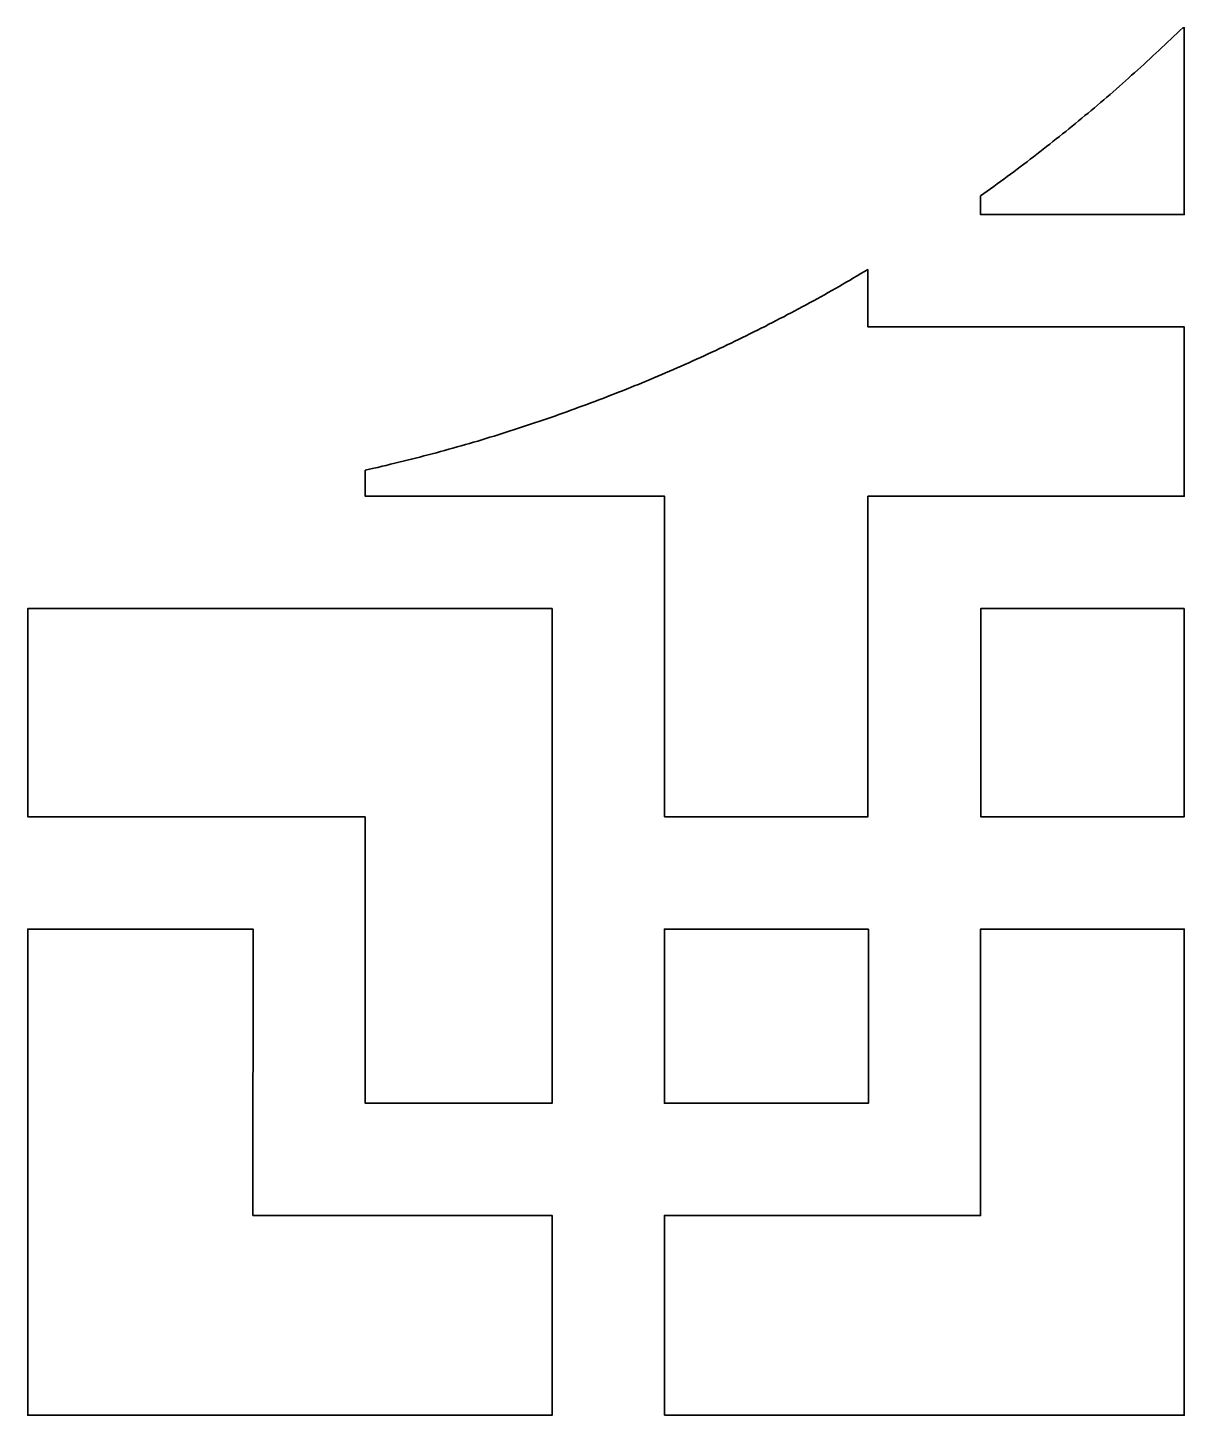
# Model space of a CAD drawing. Header units: centimetres. Extents: x 24 to 482, y -156 to 120.
# Drawn here: x 196.16 to 214.7, y -60.79 to -38.55 of the extents above; entities that cross this region are included whole.
import ezdxf

# ---------------------------------------------------------------- set-up
doc = ezdxf.new("R2010")
doc.units = ezdxf.units.CM
doc.header["$MEASUREMENT"] = 0
doc.layers.add('layer 1', color=7, linetype='Continuous')

msp = doc.modelspace()

# ---------------------------------------------------------------- linework, layer by layer
at = {"layer": 'layer 1', "color": 250, "lineweight": 35}
for points, knots in [([(214.67332, -38.55254), (214.67332, -38.55254), (214.69831, -38.55254), (214.69831, -38.55254), (214.69831, -38.55254), (214.69831, -38.55254), (214.69831, -41.54754), (214.69831, -41.54754), (214.69831, -41.54754), (214.69831, -41.54754), (211.43332, -41.54754), (211.43332, -41.54754), (211.43332, -41.54754), (211.43332, -41.54754), (211.43332, -41.24754), (211.43332, -41.24754), (211.43332, -41.24754), (211.43332, -41.24754), (211.43332, -41.24754), (211.43332, -41.24754), (211.43332, -41.24754), (211.43332, -41.24754), (211.48582, -41.21004), (211.48582, -41.21004), (211.48582, -41.21004), (211.48582, -41.21004), (211.54082, -41.17004), (211.54082, -41.17004), (211.54082, -41.17004), (211.54082, -41.17004), (211.59332, -41.13254), (211.59332, -41.13254), (211.59332, -41.13254), (211.59332, -41.13254), (211.64832, -41.09504), (211.64832, -41.09504), (211.64832, -41.09504), (211.64832, -41.09504), (211.70082, -41.05504), (211.70082, -41.05504), (211.70082, -41.05504), (211.70082, -41.05504), (211.75332, -41.01504), (211.75332, -41.01504), (211.75332, -41.01504), (211.75332, -41.01504), (211.80832, -40.97754), (211.80832, -40.97754), (211.80832, -40.97754), (211.80832, -40.97754), (211.86082, -40.93754), (211.86082, -40.93754), (211.86082, -40.93754), (211.86082, -40.93754), (211.91332, -40.89754), (211.91332, -40.89754), (211.91332, -40.89754), (211.91332, -40.89754), (211.96582, -40.86004), (211.96582, -40.86004), (211.96582, -40.86004), (211.96582, -40.86004), (212.01832, -40.82004), (212.01832, -40.82004), (212.01832, -40.82004), (212.01832, -40.82004), (212.07082, -40.78004), (212.07082, -40.78004), (212.07082, -40.78004), (212.07082, -40.78004), (212.12582, -40.74004), (212.12582, -40.74004), (212.12582, -40.74004), (212.12582, -40.74004), (212.17832, -40.70004), (212.17832, -40.70004), (212.17832, -40.70004), (212.17832, -40.70004), (212.23082, -40.66004), (212.23082, -40.66004), (212.23082, -40.66004), (212.23082, -40.66004), (212.28082, -40.62004), (212.28082, -40.62004), (212.28082, -40.62004), (212.28082, -40.62004), (212.33332, -40.58004), (212.33332, -40.58004), (212.33332, -40.58004), (212.33332, -40.58004), (212.38582, -40.54004), (212.38582, -40.54004), (212.38582, -40.54004), (212.38582, -40.54004), (212.43832, -40.50004), (212.43832, -40.50004), (212.43832, -40.50004), (212.43832, -40.50004), (212.49082, -40.45754), (212.49082, -40.45754), (212.49082, -40.45754), (212.49082, -40.45754), (212.54332, -40.41754), (212.54332, -40.41754), (212.54332, -40.41754), (212.54332, -40.41754), (212.59332, -40.37754), (212.59332, -40.37754), (212.59332, -40.37754), (212.59332, -40.37754), (212.64582, -40.33504), (212.64582, -40.33504), (212.64582, -40.33504), (212.64582, -40.33504), (212.69832, -40.29504), (212.69832, -40.29504), (212.69832, -40.29504), (212.69832, -40.29504), (212.74832, -40.25254), (212.74832, -40.25254), (212.74832, -40.25254), (212.74832, -40.25254), (212.80081, -40.21254), (212.80081, -40.21254), (212.80081, -40.21254), (212.80081, -40.21254), (212.85082, -40.17004), (212.85082, -40.17004), (212.85082, -40.17004), (212.85082, -40.17004), (212.90332, -40.13004), (212.90332, -40.13004), (212.90332, -40.13004), (212.90332, -40.13004), (212.95331, -40.08754), (212.95331, -40.08754), (212.95331, -40.08754), (212.95331, -40.08754), (213.00332, -40.04504), (213.00332, -40.04504), (213.00332, -40.04504), (213.00332, -40.04504), (213.05582, -40.00254), (213.05582, -40.00254), (213.05582, -40.00254), (213.05582, -40.00254), (213.10582, -39.96004), (213.10582, -39.96004), (213.10582, -39.96004), (213.10582, -39.96004), (213.15582, -39.92004), (213.15582, -39.92004), (213.15582, -39.92004), (213.15582, -39.92004), (213.20582, -39.87754), (213.20582, -39.87754), (213.20582, -39.87754), (213.20582, -39.87754), (213.25832, -39.83504), (213.25832, -39.83504), (213.25832, -39.83504), (213.25832, -39.83504), (213.30832, -39.79254), (213.30832, -39.79254), (213.30832, -39.79254), (213.30832, -39.79254), (213.35832, -39.75004), (213.35832, -39.75004), (213.35832, -39.75004), (213.35832, -39.75004), (213.40832, -39.70504), (213.40832, -39.70504), (213.40832, -39.70504), (213.40832, -39.70504), (213.45832, -39.66254), (213.45832, -39.66254), (213.45832, -39.66254), (213.45832, -39.66254), (213.50831, -39.62004), (213.50831, -39.62004), (213.50831, -39.62004), (213.50831, -39.62004), (213.55832, -39.57754), (213.55832, -39.57754), (213.55832, -39.57754), (213.55832, -39.57754), (213.60832, -39.53504), (213.60832, -39.53504), (213.60832, -39.53504), (213.60832, -39.53504), (213.65832, -39.49004), (213.65832, -39.49004), (213.65832, -39.49004), (213.65832, -39.49004), (213.70582, -39.44754), (213.70582, -39.44754), (213.70582, -39.44754), (213.70582, -39.44754), (213.75582, -39.40254), (213.75582, -39.40254), (213.75582, -39.40254), (213.75582, -39.40254), (213.80582, -39.36004), (213.80582, -39.36004), (213.80582, -39.36004), (213.80582, -39.36004), (213.85332, -39.31504), (213.85332, -39.31504), (213.85332, -39.31504), (213.85332, -39.31504), (213.90332, -39.27254), (213.90332, -39.27254), (213.90332, -39.27254), (213.90332, -39.27254), (213.95332, -39.22754), (213.95332, -39.22754), (213.95332, -39.22754), (213.95332, -39.22754), (214.00082, -39.18254), (214.00082, -39.18254), (214.00082, -39.18254), (214.00082, -39.18254), (214.05082, -39.14004), (214.05082, -39.14004), (214.05082, -39.14004), (214.05082, -39.14004), (214.09832, -39.09504), (214.09832, -39.09504), (214.09832, -39.09504), (214.09832, -39.09504), (214.14831, -39.05004), (214.14831, -39.05004), (214.14831, -39.05004), (214.14831, -39.05004), (214.19582, -39.00504), (214.19582, -39.00504), (214.19582, -39.00504), (214.19582, -39.00504), (214.24332, -38.96004), (214.24332, -38.96004), (214.24332, -38.96004), (214.24332, -38.96004), (214.29332, -38.91504), (214.29332, -38.91504), (214.29332, -38.91504), (214.29332, -38.91504), (214.34082, -38.87004), (214.34082, -38.87004), (214.34082, -38.87004), (214.34082, -38.87004), (214.38831, -38.82504), (214.38831, -38.82504), (214.38831, -38.82504), (214.38831, -38.82504), (214.43582, -38.78004), (214.43582, -38.78004), (214.43582, -38.78004), (214.43582, -38.78004), (214.48332, -38.73504), (214.48332, -38.73504), (214.48332, -38.73504), (214.48332, -38.73504), (214.53082, -38.69004), (214.53082, -38.69004), (214.53082, -38.69004), (214.53082, -38.69004), (214.57832, -38.64504), (214.57832, -38.64504), (214.57832, -38.64504), (214.57832, -38.64504), (214.62581, -38.59754), (214.62581, -38.59754), (214.62581, -38.59754), (214.62581, -38.59754), (214.67332, -38.55254), (214.67332, -38.55254)], [0, 0, 0, 0, 0.01428571, 0.01428571, 0.01428571, 0.01428571, 0.02857143, 0.02857143, 0.02857143, 0.02857143, 0.04285714, 0.04285714, 0.04285714, 0.04285714, 0.05714286, 0.05714286, 0.05714286, 0.05714286, 0.07142857, 0.07142857, 0.07142857, 0.07142857, 0.08571429, 0.08571429, 0.08571429, 0.08571429, 0.1, 0.1, 0.1, 0.1, 0.11428571, 0.11428571, 0.11428571, 0.11428571, 0.12857143, 0.12857143, 0.12857143, 0.12857143, 0.14285714, 0.14285714, 0.14285714, 0.14285714, 0.15714286, 0.15714286, 0.15714286, 0.15714286, 0.17142857, 0.17142857, 0.17142857, 0.17142857, 0.18571429, 0.18571429, 0.18571429, 0.18571429, 0.2, 0.2, 0.2, 0.2, 0.21428571, 0.21428571, 0.21428571, 0.21428571, 0.22857143, 0.22857143, 0.22857143, 0.22857143, 0.24285714, 0.24285714, 0.24285714, 0.24285714, 0.25714286, 0.25714286, 0.25714286, 0.25714286, 0.27142857, 0.27142857, 0.27142857, 0.27142857, 0.28571429, 0.28571429, 0.28571429, 0.28571429, 0.3, 0.3, 0.3, 0.3, 0.31428571, 0.31428571, 0.31428571, 0.31428571, 0.32857143, 0.32857143, 0.32857143, 0.32857143, 0.34285714, 0.34285714, 0.34285714, 0.34285714, 0.35714286, 0.35714286, 0.35714286, 0.35714286, 0.37142857, 0.37142857, 0.37142857, 0.37142857, 0.38571429, 0.38571429, 0.38571429, 0.38571429, 0.4, 0.4, 0.4, 0.4, 0.41428571, 0.41428571, 0.41428571, 0.41428571, 0.42857143, 0.42857143, 0.42857143, 0.42857143, 0.44285714, 0.44285714, 0.44285714, 0.44285714, 0.45714286, 0.45714286, 0.45714286, 0.45714286, 0.47142857, 0.47142857, 0.47142857, 0.47142857, 0.48571429, 0.48571429, 0.48571429, 0.48571429, 0.5, 0.5, 0.5, 0.5, 0.51428571, 0.51428571, 0.51428571, 0.51428571, 0.52857143, 0.52857143, 0.52857143, 0.52857143, 0.54285714, 0.54285714, 0.54285714, 0.54285714, 0.55714286, 0.55714286, 0.55714286, 0.55714286, 0.57142857, 0.57142857, 0.57142857, 0.57142857, 0.58571429, 0.58571429, 0.58571429, 0.58571429, 0.6, 0.6, 0.6, 0.6, 0.61428571, 0.61428571, 0.61428571, 0.61428571, 0.62857143, 0.62857143, 0.62857143, 0.62857143, 0.64285714, 0.64285714, 0.64285714, 0.64285714, 0.65714286, 0.65714286, 0.65714286, 0.65714286, 0.67142857, 0.67142857, 0.67142857, 0.67142857, 0.68571429, 0.68571429, 0.68571429, 0.68571429, 0.7, 0.7, 0.7, 0.7, 0.71428571, 0.71428571, 0.71428571, 0.71428571, 0.72857143, 0.72857143, 0.72857143, 0.72857143, 0.74285714, 0.74285714, 0.74285714, 0.74285714, 0.75714286, 0.75714286, 0.75714286, 0.75714286, 0.77142857, 0.77142857, 0.77142857, 0.77142857, 0.78571429, 0.78571429, 0.78571429, 0.78571429, 0.8, 0.8, 0.8, 0.8, 0.81428571, 0.81428571, 0.81428571, 0.81428571, 0.82857143, 0.82857143, 0.82857143, 0.82857143, 0.84285714, 0.84285714, 0.84285714, 0.84285714, 0.85714286, 0.85714286, 0.85714286, 0.85714286, 0.87142857, 0.87142857, 0.87142857, 0.87142857, 0.88571429, 0.88571429, 0.88571429, 0.88571429, 0.9, 0.9, 0.9, 0.9, 0.91428571, 0.91428571, 0.91428571, 0.91428571, 0.92857143, 0.92857143, 0.92857143, 0.92857143, 0.94285714, 0.94285714, 0.94285714, 0.94285714, 0.95714286, 0.95714286, 0.95714286, 0.95714286, 0.97142857, 0.97142857, 0.97142857, 0.97142857, 1, 1, 1, 1]), ([(209.62832, -42.42504), (209.62832, -42.42504), (209.62832, -43.34754), (209.62832, -43.34754), (209.62832, -43.34754), (209.62832, -43.34754), (214.69831, -43.34754), (214.69831, -43.34754), (214.69831, -43.34754), (214.69831, -43.34754), (214.69831, -46.06004), (214.69831, -46.06004), (214.69831, -46.06004), (214.69831, -46.06004), (209.62832, -46.06004), (209.62832, -46.06004), (209.62832, -46.06004), (209.62832, -46.06004), (209.62832, -51.19754), (209.62832, -51.19754), (209.62832, -51.19754), (209.62832, -51.19754), (206.36831, -51.19754), (206.36831, -51.19754), (206.36831, -51.19754), (206.36831, -51.19754), (206.36831, -46.06004), (206.36831, -46.06004), (206.36831, -46.06004), (206.36831, -46.06004), (201.57082, -46.06004), (201.57082, -46.06004), (201.57082, -46.06004), (201.57082, -46.06004), (201.57082, -45.64254), (201.57082, -45.64254), (201.57082, -45.64254), (201.57082, -45.64254), (201.57082, -45.64254), (201.57082, -45.64254), (201.57082, -45.64254), (201.57082, -45.64254), (201.63832, -45.62754), (201.63832, -45.62754), (201.63832, -45.62754), (201.63832, -45.62754), (201.70582, -45.61254), (201.70582, -45.61254), (201.70582, -45.61254), (201.70582, -45.61254), (201.77332, -45.59753), (201.77332, -45.59753), (201.77332, -45.59753), (201.77332, -45.59753), (201.84081, -45.58004), (201.84081, -45.58004), (201.84081, -45.58004), (201.84081, -45.58004), (201.90832, -45.56504), (201.90832, -45.56504), (201.90832, -45.56504), (201.90832, -45.56504), (201.97582, -45.54754), (201.97582, -45.54754), (201.97582, -45.54754), (201.97582, -45.54754), (202.04332, -45.53254), (202.04332, -45.53254), (202.04332, -45.53254), (202.04332, -45.53254), (202.11082, -45.51504), (202.11082, -45.51504), (202.11082, -45.51504), (202.11082, -45.51504), (202.17832, -45.50004), (202.17832, -45.50004), (202.17832, -45.50004), (202.17832, -45.50004), (202.24331, -45.48254), (202.24331, -45.48254), (202.24331, -45.48254), (202.24331, -45.48254), (202.31082, -45.46504), (202.31082, -45.46504), (202.31082, -45.46504), (202.31082, -45.46504), (202.37832, -45.45003), (202.37832, -45.45003), (202.37832, -45.45003), (202.37832, -45.45003), (202.44582, -45.43254), (202.44582, -45.43254), (202.44582, -45.43254), (202.44582, -45.43254), (202.51082, -45.41504), (202.51082, -45.41504), (202.51082, -45.41504), (202.51082, -45.41504), (202.57832, -45.39754), (202.57832, -45.39754), (202.57832, -45.39754), (202.57832, -45.39754), (202.64332, -45.38004), (202.64332, -45.38004), (202.64332, -45.38004), (202.64332, -45.38004), (202.71082, -45.36253), (202.71082, -45.36253), (202.71082, -45.36253), (202.71082, -45.36253), (202.77832, -45.34254), (202.77832, -45.34254), (202.77832, -45.34254), (202.77832, -45.34254), (202.84332, -45.32504), (202.84332, -45.32504), (202.84332, -45.32504), (202.84332, -45.32504), (202.91082, -45.30754), (202.91082, -45.30754), (202.91082, -45.30754), (202.91082, -45.30754), (202.97582, -45.28753), (202.97582, -45.28753), (202.97582, -45.28753), (202.97582, -45.28753), (203.04332, -45.27004), (203.04332, -45.27004), (203.04332, -45.27004), (203.04332, -45.27004), (203.10832, -45.25004), (203.10832, -45.25004), (203.10832, -45.25004), (203.10832, -45.25004), (203.17582, -45.23254), (203.17582, -45.23254), (203.17582, -45.23254), (203.17582, -45.23254), (203.24082, -45.21253), (203.24082, -45.21253), (203.24082, -45.21253), (203.24082, -45.21253), (203.30582, -45.19254), (203.30582, -45.19254), (203.30582, -45.19254), (203.30582, -45.19254), (203.37332, -45.17504), (203.37332, -45.17504), (203.37332, -45.17504), (203.37332, -45.17504), (203.43832, -45.15504), (203.43832, -45.15504), (203.43832, -45.15504), (203.43832, -45.15504), (203.50332, -45.13504), (203.50332, -45.13504), (203.50332, -45.13504), (203.50332, -45.13504), (203.56832, -45.11504), (203.56832, -45.11504), (203.56832, -45.11504), (203.56832, -45.11504), (203.63582, -45.09504), (203.63582, -45.09504), (203.63582, -45.09504), (203.63582, -45.09504), (203.70082, -45.07504), (203.70082, -45.07504), (203.70082, -45.07504), (203.70082, -45.07504), (203.76582, -45.05504), (203.76582, -45.05504), (203.76582, -45.05504), (203.76582, -45.05504), (203.83081, -45.03254), (203.83081, -45.03254), (203.83081, -45.03254), (203.83081, -45.03254), (203.89582, -45.01254), (203.89582, -45.01254), (203.89582, -45.01254), (203.89582, -45.01254), (203.96082, -44.99254), (203.96082, -44.99254), (203.96082, -44.99254), (203.96082, -44.99254), (204.02582, -44.97003), (204.02582, -44.97003), (204.02582, -44.97003), (204.02582, -44.97003), (204.09082, -44.95004), (204.09082, -44.95004), (204.09082, -44.95004), (204.09082, -44.95004), (204.15582, -44.92754), (204.15582, -44.92754), (204.15582, -44.92754), (204.15582, -44.92754), (204.22081, -44.90754), (204.22081, -44.90754), (204.22081, -44.90754), (204.22081, -44.90754), (204.28582, -44.88503), (204.28582, -44.88503), (204.28582, -44.88503), (204.28582, -44.88503), (204.35082, -44.86254), (204.35082, -44.86254), (204.35082, -44.86254), (204.35082, -44.86254), (204.41582, -44.84004), (204.41582, -44.84004), (204.41582, -44.84004), (204.41582, -44.84004), (204.48082, -44.82004), (204.48082, -44.82004), (204.48082, -44.82004), (204.48082, -44.82004), (204.54581, -44.79754), (204.54581, -44.79754), (204.54581, -44.79754), (204.54581, -44.79754), (204.61082, -44.77504), (204.61082, -44.77504), (204.61082, -44.77504), (204.61082, -44.77504), (204.67332, -44.75254), (204.67332, -44.75254), (204.67332, -44.75254), (204.67332, -44.75254), (204.73832, -44.73003), (204.73832, -44.73003), (204.73832, -44.73003), (204.73832, -44.73003), (204.80332, -44.70504), (204.80332, -44.70504), (204.80332, -44.70504), (204.80332, -44.70504), (204.86832, -44.68254), (204.86832, -44.68254), (204.86832, -44.68254), (204.86832, -44.68254), (204.93082, -44.66004), (204.93082, -44.66004), (204.93082, -44.66004), (204.93082, -44.66004), (204.99582, -44.63504), (204.99582, -44.63504), (204.99582, -44.63504), (204.99582, -44.63504), (205.05832, -44.61254), (205.05832, -44.61254), (205.05832, -44.61254), (205.05832, -44.61254), (205.12332, -44.59004), (205.12332, -44.59004), (205.12332, -44.59004), (205.12332, -44.59004), (205.18832, -44.56503), (205.18832, -44.56503), (205.18832, -44.56503), (205.18832, -44.56503), (205.25082, -44.54004), (205.25082, -44.54004), (205.25082, -44.54004), (205.25082, -44.54004), (205.31332, -44.51754), (205.31332, -44.51754), (205.31332, -44.51754), (205.31332, -44.51754), (205.37832, -44.49253), (205.37832, -44.49253), (205.37832, -44.49253), (205.37832, -44.49253), (205.44082, -44.46754), (205.44082, -44.46754), (205.44082, -44.46754), (205.44082, -44.46754), (205.50582, -44.44254), (205.50582, -44.44254), (205.50582, -44.44254), (205.50582, -44.44254), (205.56832, -44.42004), (205.56832, -44.42004), (205.56832, -44.42004), (205.56832, -44.42004), (205.63082, -44.39504), (205.63082, -44.39504), (205.63082, -44.39504), (205.63082, -44.39504), (205.69582, -44.37004), (205.69582, -44.37004), (205.69582, -44.37004), (205.69582, -44.37004), (205.75832, -44.34254), (205.75832, -44.34254), (205.75832, -44.34254), (205.75832, -44.34254), (205.82082, -44.31754), (205.82082, -44.31754), (205.82082, -44.31754), (205.82082, -44.31754), (205.88332, -44.29254), (205.88332, -44.29254), (205.88332, -44.29254), (205.88332, -44.29254), (205.94832, -44.26754), (205.94832, -44.26754), (205.94832, -44.26754), (205.94832, -44.26754), (206.01082, -44.24254), (206.01082, -44.24254), (206.01082, -44.24254), (206.01082, -44.24254), (206.07332, -44.21504), (206.07332, -44.21504), (206.07332, -44.21504), (206.07332, -44.21504), (206.13582, -44.19004), (206.13582, -44.19004), (206.13582, -44.19004), (206.13582, -44.19004), (206.19832, -44.16254), (206.19832, -44.16254), (206.19832, -44.16254), (206.19832, -44.16254), (206.26082, -44.13754), (206.26082, -44.13754), (206.26082, -44.13754), (206.26082, -44.13754), (206.32332, -44.11004), (206.32332, -44.11004), (206.32332, -44.11004), (206.32332, -44.11004), (206.38582, -44.08254), (206.38582, -44.08254), (206.38582, -44.08254), (206.38582, -44.08254), (206.44831, -44.05754), (206.44831, -44.05754), (206.44831, -44.05754), (206.44831, -44.05754), (206.51082, -44.03004), (206.51082, -44.03004), (206.51082, -44.03004), (206.51082, -44.03004), (206.57082, -44.00254), (206.57082, -44.00254), (206.57082, -44.00254), (206.57082, -44.00254), (206.63332, -43.97504), (206.63332, -43.97504), (206.63332, -43.97504), (206.63332, -43.97504), (206.69582, -43.94754), (206.69582, -43.94754), (206.69582, -43.94754), (206.69582, -43.94754), (206.75832, -43.92004), (206.75832, -43.92004), (206.75832, -43.92004), (206.75832, -43.92004), (206.82082, -43.89254), (206.82082, -43.89254), (206.82082, -43.89254), (206.82082, -43.89254), (206.88082, -43.86504), (206.88082, -43.86504), (206.88082, -43.86504), (206.88082, -43.86504), (206.94332, -43.83504), (206.94332, -43.83504), (206.94332, -43.83504), (206.94332, -43.83504), (207.00331, -43.80754), (207.00331, -43.80754), (207.00331, -43.80754), (207.00331, -43.80754), (207.06582, -43.78004), (207.06582, -43.78004), (207.06582, -43.78004), (207.06582, -43.78004), (207.12832, -43.75004), (207.12832, -43.75004), (207.12832, -43.75004), (207.12832, -43.75004), (207.18832, -43.72254), (207.18832, -43.72254), (207.18832, -43.72254), (207.18832, -43.72254), (207.25082, -43.69254), (207.25082, -43.69254), (207.25082, -43.69254), (207.25082, -43.69254), (207.31082, -43.66504), (207.31082, -43.66504), (207.31082, -43.66504), (207.31082, -43.66504), (207.37332, -43.63504), (207.37332, -43.63504), (207.37332, -43.63504), (207.37332, -43.63504), (207.43332, -43.60504), (207.43332, -43.60504), (207.43332, -43.60504), (207.43332, -43.60504), (207.49332, -43.57754), (207.49332, -43.57754), (207.49332, -43.57754), (207.49332, -43.57754), (207.55581, -43.54754), (207.55581, -43.54754), (207.55581, -43.54754), (207.55581, -43.54754), (207.61582, -43.51754), (207.61582, -43.51754), (207.61582, -43.51754), (207.61582, -43.51754), (207.67582, -43.48754), (207.67582, -43.48754), (207.67582, -43.48754), (207.67582, -43.48754), (207.73582, -43.45754), (207.73582, -43.45754), (207.73582, -43.45754), (207.73582, -43.45754), (207.79831, -43.42754), (207.79831, -43.42754), (207.79831, -43.42754), (207.79831, -43.42754), (207.85832, -43.39754), (207.85832, -43.39754), (207.85832, -43.39754), (207.85832, -43.39754), (207.91832, -43.36754), (207.91832, -43.36754), (207.91832, -43.36754), (207.91832, -43.36754), (207.97832, -43.33754), (207.97832, -43.33754), (207.97832, -43.33754), (207.97832, -43.33754), (208.03831, -43.30504), (208.03831, -43.30504), (208.03831, -43.30504), (208.03831, -43.30504), (208.09832, -43.27504), (208.09832, -43.27504), (208.09832, -43.27504), (208.09832, -43.27504), (208.15832, -43.24504), (208.15832, -43.24504), (208.15832, -43.24504), (208.15832, -43.24504), (208.21832, -43.21254), (208.21832, -43.21254), (208.21832, -43.21254), (208.21832, -43.21254), (208.27832, -43.18254), (208.27832, -43.18254), (208.27832, -43.18254), (208.27832, -43.18254), (208.33832, -43.15004), (208.33832, -43.15004), (208.33832, -43.15004), (208.33832, -43.15004), (208.39832, -43.12004), (208.39832, -43.12004), (208.39832, -43.12004), (208.39832, -43.12004), (208.45832, -43.08754), (208.45832, -43.08754), (208.45832, -43.08754), (208.45832, -43.08754), (208.51582, -43.05504), (208.51582, -43.05504), (208.51582, -43.05504), (208.51582, -43.05504), (208.57582, -43.02254), (208.57582, -43.02254), (208.57582, -43.02254), (208.57582, -43.02254), (208.63582, -42.99254), (208.63582, -42.99254), (208.63582, -42.99254), (208.63582, -42.99254), (208.69332, -42.96004), (208.69332, -42.96004), (208.69332, -42.96004), (208.69332, -42.96004), (208.75331, -42.92754), (208.75331, -42.92754), (208.75331, -42.92754), (208.75331, -42.92754), (208.81332, -42.89504), (208.81332, -42.89504), (208.81332, -42.89504), (208.81332, -42.89504), (208.87082, -42.86254), (208.87082, -42.86254), (208.87082, -42.86254), (208.87082, -42.86254), (208.93082, -42.83004), (208.93082, -42.83004), (208.93082, -42.83004), (208.93082, -42.83004), (208.98831, -42.79504), (208.98831, -42.79504), (208.98831, -42.79504), (208.98831, -42.79504), (209.04832, -42.76254), (209.04832, -42.76254), (209.04832, -42.76254), (209.04832, -42.76254), (209.10582, -42.73004), (209.10582, -42.73004), (209.10582, -42.73004), (209.10582, -42.73004), (209.16582, -42.69754), (209.16582, -42.69754), (209.16582, -42.69754), (209.16582, -42.69754), (209.22331, -42.66254), (209.22331, -42.66254), (209.22331, -42.66254), (209.22331, -42.66254), (209.28082, -42.63004), (209.28082, -42.63004), (209.28082, -42.63004), (209.28082, -42.63004), (209.34082, -42.59504), (209.34082, -42.59504), (209.34082, -42.59504), (209.34082, -42.59504), (209.39832, -42.56254), (209.39832, -42.56254), (209.39832, -42.56254), (209.39832, -42.56254), (209.45582, -42.52754), (209.45582, -42.52754), (209.45582, -42.52754), (209.45582, -42.52754), (209.51332, -42.49254), (209.51332, -42.49254), (209.51332, -42.49254), (209.51332, -42.49254), (209.57082, -42.46004), (209.57082, -42.46004), (209.57082, -42.46004), (209.57082, -42.46004), (209.62832, -42.42504), (209.62832, -42.42504)], [0, 0, 0, 0, 0.00719424, 0.00719424, 0.00719424, 0.00719424, 0.01438849, 0.01438849, 0.01438849, 0.01438849, 0.02158273, 0.02158273, 0.02158273, 0.02158273, 0.02877698, 0.02877698, 0.02877698, 0.02877698, 0.03597122, 0.03597122, 0.03597122, 0.03597122, 0.04316547, 0.04316547, 0.04316547, 0.04316547, 0.05035971, 0.05035971, 0.05035971, 0.05035971, 0.05755396, 0.05755396, 0.05755396, 0.05755396, 0.0647482, 0.0647482, 0.0647482, 0.0647482, 0.07194245, 0.07194245, 0.07194245, 0.07194245, 0.07913669, 0.07913669, 0.07913669, 0.07913669, 0.08633094, 0.08633094, 0.08633094, 0.08633094, 0.09352518, 0.09352518, 0.09352518, 0.09352518, 0.10071942, 0.10071942, 0.10071942, 0.10071942, 0.10791367, 0.10791367, 0.10791367, 0.10791367, 0.11510791, 0.11510791, 0.11510791, 0.11510791, 0.12230216, 0.12230216, 0.12230216, 0.12230216, 0.1294964, 0.1294964, 0.1294964, 0.1294964, 0.13669065, 0.13669065, 0.13669065, 0.13669065, 0.14388489, 0.14388489, 0.14388489, 0.14388489, 0.15107914, 0.15107914, 0.15107914, 0.15107914, 0.15827338, 0.15827338, 0.15827338, 0.15827338, 0.16546763, 0.16546763, 0.16546763, 0.16546763, 0.17266187, 0.17266187, 0.17266187, 0.17266187, 0.17985612, 0.17985612, 0.17985612, 0.17985612, 0.18705036, 0.18705036, 0.18705036, 0.18705036, 0.1942446, 0.1942446, 0.1942446, 0.1942446, 0.20143885, 0.20143885, 0.20143885, 0.20143885, 0.20863309, 0.20863309, 0.20863309, 0.20863309, 0.21582734, 0.21582734, 0.21582734, 0.21582734, 0.22302158, 0.22302158, 0.22302158, 0.22302158, 0.23021583, 0.23021583, 0.23021583, 0.23021583, 0.23741007, 0.23741007, 0.23741007, 0.23741007, 0.24460432, 0.24460432, 0.24460432, 0.24460432, 0.25179856, 0.25179856, 0.25179856, 0.25179856, 0.25899281, 0.25899281, 0.25899281, 0.25899281, 0.26618705, 0.26618705, 0.26618705, 0.26618705, 0.27338129, 0.27338129, 0.27338129, 0.27338129, 0.28057554, 0.28057554, 0.28057554, 0.28057554, 0.28776978, 0.28776978, 0.28776978, 0.28776978, 0.29496403, 0.29496403, 0.29496403, 0.29496403, 0.30215827, 0.30215827, 0.30215827, 0.30215827, 0.30935252, 0.30935252, 0.30935252, 0.30935252, 0.31654676, 0.31654676, 0.31654676, 0.31654676, 0.32374101, 0.32374101, 0.32374101, 0.32374101, 0.33093525, 0.33093525, 0.33093525, 0.33093525, 0.3381295, 0.3381295, 0.3381295, 0.3381295, 0.34532374, 0.34532374, 0.34532374, 0.34532374, 0.35251799, 0.35251799, 0.35251799, 0.35251799, 0.35971223, 0.35971223, 0.35971223, 0.35971223, 0.36690647, 0.36690647, 0.36690647, 0.36690647, 0.37410072, 0.37410072, 0.37410072, 0.37410072, 0.38129496, 0.38129496, 0.38129496, 0.38129496, 0.38848921, 0.38848921, 0.38848921, 0.38848921, 0.39568345, 0.39568345, 0.39568345, 0.39568345, 0.4028777, 0.4028777, 0.4028777, 0.4028777, 0.41007194, 0.41007194, 0.41007194, 0.41007194, 0.41726619, 0.41726619, 0.41726619, 0.41726619, 0.42446043, 0.42446043, 0.42446043, 0.42446043, 0.43165468, 0.43165468, 0.43165468, 0.43165468, 0.43884892, 0.43884892, 0.43884892, 0.43884892, 0.44604317, 0.44604317, 0.44604317, 0.44604317, 0.45323741, 0.45323741, 0.45323741, 0.45323741, 0.46043165, 0.46043165, 0.46043165, 0.46043165, 0.4676259, 0.4676259, 0.4676259, 0.4676259, 0.47482014, 0.47482014, 0.47482014, 0.47482014, 0.48201439, 0.48201439, 0.48201439, 0.48201439, 0.48920863, 0.48920863, 0.48920863, 0.48920863, 0.49640288, 0.49640288, 0.49640288, 0.49640288, 0.50359712, 0.50359712, 0.50359712, 0.50359712, 0.51079137, 0.51079137, 0.51079137, 0.51079137, 0.51798561, 0.51798561, 0.51798561, 0.51798561, 0.52517986, 0.52517986, 0.52517986, 0.52517986, 0.5323741, 0.5323741, 0.5323741, 0.5323741, 0.53956835, 0.53956835, 0.53956835, 0.53956835, 0.54676259, 0.54676259, 0.54676259, 0.54676259, 0.55395683, 0.55395683, 0.55395683, 0.55395683, 0.56115108, 0.56115108, 0.56115108, 0.56115108, 0.56834532, 0.56834532, 0.56834532, 0.56834532, 0.57553957, 0.57553957, 0.57553957, 0.57553957, 0.58273381, 0.58273381, 0.58273381, 0.58273381, 0.58992806, 0.58992806, 0.58992806, 0.58992806, 0.5971223, 0.5971223, 0.5971223, 0.5971223, 0.60431655, 0.60431655, 0.60431655, 0.60431655, 0.61151079, 0.61151079, 0.61151079, 0.61151079, 0.61870504, 0.61870504, 0.61870504, 0.61870504, 0.62589928, 0.62589928, 0.62589928, 0.62589928, 0.63309353, 0.63309353, 0.63309353, 0.63309353, 0.64028777, 0.64028777, 0.64028777, 0.64028777, 0.64748201, 0.64748201, 0.64748201, 0.64748201, 0.65467626, 0.65467626, 0.65467626, 0.65467626, 0.6618705, 0.6618705, 0.6618705, 0.6618705, 0.66906475, 0.66906475, 0.66906475, 0.66906475, 0.67625899, 0.67625899, 0.67625899, 0.67625899, 0.68345324, 0.68345324, 0.68345324, 0.68345324, 0.69064748, 0.69064748, 0.69064748, 0.69064748, 0.69784173, 0.69784173, 0.69784173, 0.69784173, 0.70503597, 0.70503597, 0.70503597, 0.70503597, 0.71223022, 0.71223022, 0.71223022, 0.71223022, 0.71942446, 0.71942446, 0.71942446, 0.71942446, 0.72661871, 0.72661871, 0.72661871, 0.72661871, 0.73381295, 0.73381295, 0.73381295, 0.73381295, 0.74100719, 0.74100719, 0.74100719, 0.74100719, 0.74820144, 0.74820144, 0.74820144, 0.74820144, 0.75539568, 0.75539568, 0.75539568, 0.75539568, 0.76258993, 0.76258993, 0.76258993, 0.76258993, 0.76978417, 0.76978417, 0.76978417, 0.76978417, 0.77697842, 0.77697842, 0.77697842, 0.77697842, 0.78417266, 0.78417266, 0.78417266, 0.78417266, 0.79136691, 0.79136691, 0.79136691, 0.79136691, 0.79856115, 0.79856115, 0.79856115, 0.79856115, 0.8057554, 0.8057554, 0.8057554, 0.8057554, 0.81294964, 0.81294964, 0.81294964, 0.81294964, 0.82014388, 0.82014388, 0.82014388, 0.82014388, 0.82733813, 0.82733813, 0.82733813, 0.82733813, 0.83453237, 0.83453237, 0.83453237, 0.83453237, 0.84172662, 0.84172662, 0.84172662, 0.84172662, 0.84892086, 0.84892086, 0.84892086, 0.84892086, 0.85611511, 0.85611511, 0.85611511, 0.85611511, 0.86330935, 0.86330935, 0.86330935, 0.86330935, 0.8705036, 0.8705036, 0.8705036, 0.8705036, 0.87769784, 0.87769784, 0.87769784, 0.87769784, 0.88489209, 0.88489209, 0.88489209, 0.88489209, 0.89208633, 0.89208633, 0.89208633, 0.89208633, 0.89928058, 0.89928058, 0.89928058, 0.89928058, 0.90647482, 0.90647482, 0.90647482, 0.90647482, 0.91366906, 0.91366906, 0.91366906, 0.91366906, 0.92086331, 0.92086331, 0.92086331, 0.92086331, 0.92805755, 0.92805755, 0.92805755, 0.92805755, 0.9352518, 0.9352518, 0.9352518, 0.9352518, 0.94244604, 0.94244604, 0.94244604, 0.94244604, 0.94964029, 0.94964029, 0.94964029, 0.94964029, 0.95683453, 0.95683453, 0.95683453, 0.95683453, 0.96402878, 0.96402878, 0.96402878, 0.96402878, 0.97122302, 0.97122302, 0.97122302, 0.97122302, 0.97841727, 0.97841727, 0.97841727, 0.97841727, 0.98561151, 0.98561151, 0.98561151, 0.98561151, 1, 1, 1, 1]), ([(201.57082, -51.19754), (201.57082, -51.19754), (201.57082, -55.78754), (201.57082, -55.78754), (201.57082, -55.78754), (201.57082, -55.78754), (204.56582, -55.78754), (204.56582, -55.78754), (204.56582, -55.78754), (204.56582, -55.78754), (204.56582, -47.86004), (204.56582, -47.86004), (204.56582, -47.86004), (204.56582, -47.86004), (196.16082, -47.86004), (196.16082, -47.86004), (196.16082, -47.86004), (196.16082, -47.86004), (196.16082, -51.19754), (196.16082, -51.19754), (196.16082, -51.19754), (196.16082, -51.19754), (201.57082, -51.19754), (201.57082, -51.19754)], [0, 0, 0, 0, 0.14285714, 0.14285714, 0.14285714, 0.14285714, 0.28571429, 0.28571429, 0.28571429, 0.28571429, 0.42857143, 0.42857143, 0.42857143, 0.42857143, 0.57142857, 0.57142857, 0.57142857, 0.57142857, 0.71428571, 0.71428571, 0.71428571, 0.71428571, 1, 1, 1, 1]), ([(214.69831, -47.86004), (214.69831, -47.86004), (211.43582, -47.86004), (211.43582, -47.86004), (211.43582, -47.86004), (211.43582, -47.86004), (211.43582, -51.19754), (211.43582, -51.19754), (211.43582, -51.19754), (211.43582, -51.19754), (214.69831, -51.19754), (214.69831, -51.19754), (214.69831, -51.19754), (214.69831, -51.19754), (214.69831, -47.86004), (214.69831, -47.86004)], [0, 0, 0, 0, 0.2, 0.2, 0.2, 0.2, 0.4, 0.4, 0.4, 0.4, 0.6, 0.6, 0.6, 0.6, 1, 1, 1, 1]), ([(199.77082, -57.58503), (199.77082, -57.58503), (199.77332, -52.99754), (199.77332, -52.99754), (199.77332, -52.99754), (199.77332, -52.99754), (196.16082, -52.99754), (196.16082, -52.99754), (196.16082, -52.99754), (196.16082, -52.99754), (196.16082, -60.78754), (196.16082, -60.78754), (196.16082, -60.78754), (196.16082, -60.78754), (204.56582, -60.78754), (204.56582, -60.78754), (204.56582, -60.78754), (204.56582, -60.78754), (204.56582, -57.58503), (204.56582, -57.58503), (204.56582, -57.58503), (204.56582, -57.58503), (199.77082, -57.58503), (199.77082, -57.58503)], [0, 0, 0, 0, 0.14285714, 0.14285714, 0.14285714, 0.14285714, 0.28571429, 0.28571429, 0.28571429, 0.28571429, 0.42857143, 0.42857143, 0.42857143, 0.42857143, 0.57142857, 0.57142857, 0.57142857, 0.57142857, 0.71428571, 0.71428571, 0.71428571, 0.71428571, 1, 1, 1, 1]), ([(209.63582, -52.99754), (209.63582, -52.99754), (206.36581, -52.99754), (206.36581, -52.99754), (206.36581, -52.99754), (206.36581, -52.99754), (206.36581, -55.78754), (206.36581, -55.78754), (206.36581, -55.78754), (206.36581, -55.78754), (209.63582, -55.78754), (209.63582, -55.78754), (209.63582, -55.78754), (209.63582, -55.78754), (209.63582, -52.99754), (209.63582, -52.99754)], [0, 0, 0, 0, 0.2, 0.2, 0.2, 0.2, 0.4, 0.4, 0.4, 0.4, 0.6, 0.6, 0.6, 0.6, 1, 1, 1, 1]), ([(206.36581, -60.78754), (206.36581, -60.78754), (206.36581, -57.58503), (206.36581, -57.58503), (206.36581, -57.58503), (206.36581, -57.58503), (211.43332, -57.58753), (211.43332, -57.58753), (211.43332, -57.58753), (211.43332, -57.58753), (211.43332, -52.99754), (211.43332, -52.99754), (211.43332, -52.99754), (211.43332, -52.99754), (214.69831, -52.99754), (214.69831, -52.99754), (214.69831, -52.99754), (214.69831, -52.99754), (214.69831, -60.78754), (214.69831, -60.78754), (214.69831, -60.78754), (214.69831, -60.78754), (206.36581, -60.78754), (206.36581, -60.78754)], [0, 0, 0, 0, 0.14285714, 0.14285714, 0.14285714, 0.14285714, 0.28571429, 0.28571429, 0.28571429, 0.28571429, 0.42857143, 0.42857143, 0.42857143, 0.42857143, 0.57142857, 0.57142857, 0.57142857, 0.57142857, 0.71428571, 0.71428571, 0.71428571, 0.71428571, 1, 1, 1, 1])]:
    msp.add_open_spline(points, degree=3, knots=knots, dxfattribs=at)

doc.saveas('drawing.dxf')
